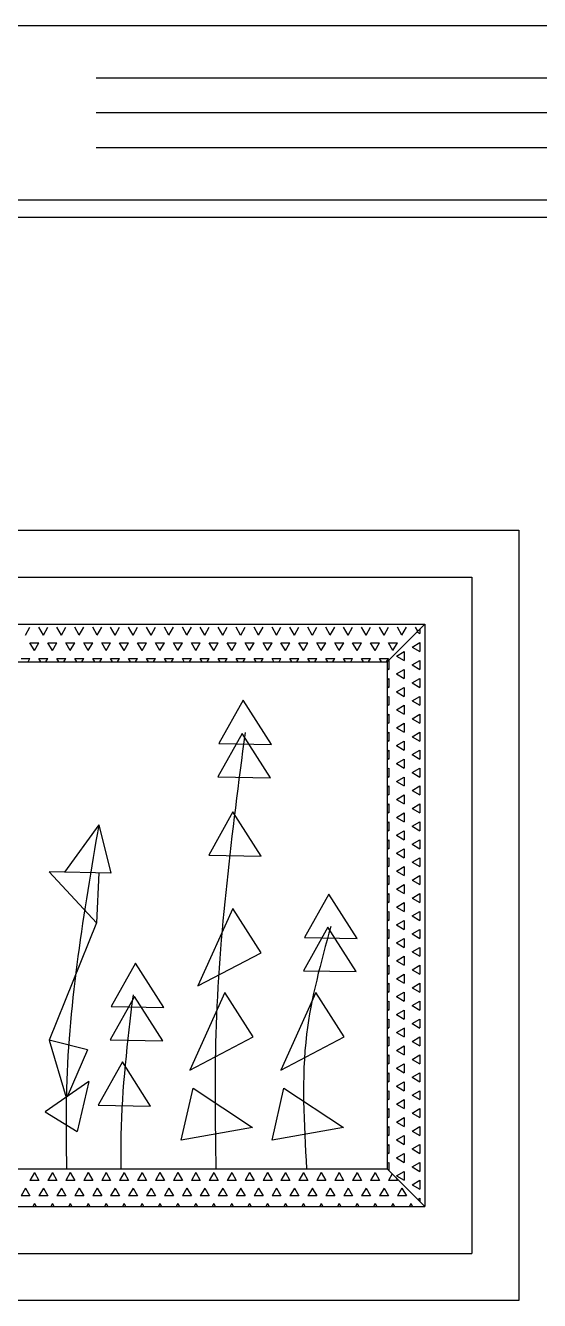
# Model space of a CAD drawing. Header units: inches. Extents: x 11.2 to 54.2, y 16.2 to 41.
# Drawn here: x 44.446 to 45.035, y 31.463 to 32.926 of the extents above; entities that cross this region are included whole.
import ezdxf

# ---------------------------------------------------------------- set-up
doc = ezdxf.new("R2010")
doc.units = ezdxf.units.IN
doc.header["$MEASUREMENT"] = 0
doc.layers.add('02', color=2, linetype='Continuous')
doc.layers.add('1', color=1, linetype='Continuous')

msp = doc.modelspace()

# ---------------------------------------------------------------- linework, layer by layer
at = {"layer": '02'}
for p, q in [((42.2703, 32.9263), (47.0703, 32.9263)), ((43.7826, 32.2932), (44.9579, 32.2932)), ((44.9579, 32.2932), (44.9579, 31.5168)), ((44.4456, 32.2266), (44.4507, 32.2356)), ((44.4661, 32.2266), (44.461, 32.2356)), ((44.4661, 32.2266), (44.4713, 32.2356)), ((44.4867, 32.2266), (44.4816, 32.2356)), ((44.4867, 32.2266), (44.4919, 32.2356)), ((44.5073, 32.2266), (44.5021, 32.2356)), ((44.5073, 32.2266), (44.5124, 32.2356)), ((44.5279, 32.2266), (44.5227, 32.2356)), ((44.5279, 32.2266), (44.533, 32.2356)), ((44.5484, 32.2266), (44.5433, 32.2356)), ((44.5484, 32.2266), (44.5536, 32.2356)), ((44.569, 32.2266), (44.5639, 32.2356)), ((44.569, 32.2266), (44.5742, 32.2356)), ((44.5896, 32.2266), (44.5844, 32.2356)), ((44.5896, 32.2266), (44.5947, 32.2356)), ((44.6102, 32.2266), (44.605, 32.2356)), ((44.6102, 32.2266), (44.6153, 32.2356)), ((44.6307, 32.2266), (44.6256, 32.2356)), ((44.6307, 32.2266), (44.6359, 32.2356)), ((44.6513, 32.2266), (44.6462, 32.2356)), ((44.6513, 32.2266), (44.6565, 32.2356)), ((44.6719, 32.2266), (44.6667, 32.2356)), ((44.6719, 32.2266), (44.677, 32.2356)), ((44.6924, 32.2266), (44.6873, 32.2356)), ((44.6925, 32.2266), (44.6976, 32.2356)), ((44.713, 32.2266), (44.7079, 32.2356)), ((44.713, 32.2266), (44.7182, 32.2356)), ((44.7336, 32.2266), (44.7285, 32.2356)), ((44.7336, 32.2266), (44.7387, 32.2356)), ((44.7542, 32.2266), (44.749, 32.2356)), ((44.7542, 32.2266), (44.7593, 32.2356)), ((44.7747, 32.2266), (44.7696, 32.2356)), ((44.7748, 32.2266), (44.7799, 32.2356)), ((44.7953, 32.2266), (44.7902, 32.2356)), ((44.7953, 32.2266), (44.8005, 32.2356)), ((44.8159, 32.2266), (44.8107, 32.2356)), ((44.8159, 32.2266), (44.821, 32.2356)), ((44.8365, 32.2266), (44.8313, 32.2356)), ((44.8365, 32.2266), (44.8416, 32.2356)), ((44.857, 32.2266), (44.8519, 32.2356)), ((44.857, 32.2266), (44.8622, 32.2356)), ((44.8607, 32.196), (44.9039, 32.2392)), ((44.8776, 32.2266), (44.8725, 32.2356)), ((44.8776, 32.2266), (44.8828, 32.2356)), ((44.8957, 32.231), (44.893, 32.2356)), ((44.8948, 32.2302), (44.8981, 32.2283)), ((44.8981, 32.2334), (44.8981, 32.2283)), ((44.4507, 32.2177), (44.461, 32.2177)), ((44.4558, 32.2088), (44.4507, 32.2177)), ((44.4559, 32.2088), (44.461, 32.2177)), ((44.4713, 32.2177), (44.4816, 32.2177)), ((44.4764, 32.2088), (44.4713, 32.2177)), ((44.4764, 32.2088), (44.4816, 32.2177)), ((44.497, 32.2088), (44.4919, 32.2177)), ((44.4919, 32.2177), (44.5021, 32.2177)), ((44.497, 32.2088), (44.5021, 32.2177)), ((44.5124, 32.2177), (44.5227, 32.2177)), ((44.5176, 32.2088), (44.5124, 32.2177)), ((44.5176, 32.2088), (44.5227, 32.2177)), ((44.5381, 32.2088), (44.533, 32.2177)), ((44.533, 32.2177), (44.5433, 32.2177)), ((44.5382, 32.2088), (44.5433, 32.2177)), ((44.5587, 32.2088), (44.5536, 32.2177)), ((44.5536, 32.2177), (44.5639, 32.2177)), ((44.5587, 32.2088), (44.5639, 32.2177)), ((44.5793, 32.2088), (44.5741, 32.2177)), ((44.5742, 32.2177), (44.5844, 32.2177)), ((44.5793, 32.2088), (44.5844, 32.2177)), ((44.5999, 32.2088), (44.5947, 32.2177)), ((44.5947, 32.2177), (44.605, 32.2177)), ((44.5999, 32.2088), (44.605, 32.2177)), ((44.6204, 32.2088), (44.6153, 32.2177)), ((44.6153, 32.2177), (44.6256, 32.2177)), ((44.6204, 32.2088), (44.6256, 32.2177)), ((44.641, 32.2088), (44.6359, 32.2177)), ((44.6359, 32.2177), (44.6462, 32.2177)), ((44.641, 32.2088), (44.6462, 32.2177)), ((44.6616, 32.2088), (44.6564, 32.2177)), ((44.6564, 32.2177), (44.6667, 32.2177)), ((44.6616, 32.2088), (44.6667, 32.2177)), ((44.6822, 32.2088), (44.677, 32.2177)), ((44.677, 32.2177), (44.6873, 32.2177)), ((44.6822, 32.2088), (44.6873, 32.2177)), ((44.7027, 32.2088), (44.6976, 32.2177)), ((44.6976, 32.2177), (44.7079, 32.2177)), ((44.7027, 32.2088), (44.7079, 32.2177)), ((44.7233, 32.2088), (44.7182, 32.2177)), ((44.7182, 32.2177), (44.7285, 32.2177)), ((44.7233, 32.2088), (44.7285, 32.2177)), ((44.7439, 32.2088), (44.7387, 32.2177)), ((44.7387, 32.2177), (44.749, 32.2177)), ((44.7439, 32.2088), (44.749, 32.2177)), ((44.7593, 32.2177), (44.7696, 32.2177)), ((44.7645, 32.2088), (44.7593, 32.2177)), ((44.7645, 32.2088), (44.7696, 32.2177)), ((44.785, 32.2088), (44.7799, 32.2177)), ((44.7799, 32.2177), (44.7902, 32.2177)), ((44.785, 32.2088), (44.7902, 32.2177)), ((44.8056, 32.2088), (44.8005, 32.2177)), ((44.8005, 32.2177), (44.8108, 32.2177)), ((44.8056, 32.2088), (44.8108, 32.2177)), ((44.8262, 32.2088), (44.821, 32.2177)), ((44.821, 32.2177), (44.8313, 32.2177)), ((44.8262, 32.2088), (44.8313, 32.2177)), ((44.8468, 32.2088), (44.8416, 32.2177)), ((44.8416, 32.2177), (44.8519, 32.2177)), ((44.8468, 32.2088), (44.8519, 32.2177)), ((44.8673, 32.2088), (44.8622, 32.2177)), ((44.8622, 32.2177), (44.8725, 32.2177)), ((44.8673, 32.2088), (44.8725, 32.2177)), ((44.8892, 32.2128), (44.8981, 32.218)), ((44.8892, 32.2128), (44.8981, 32.2077)), ((44.8981, 32.218), (44.8981, 32.2077)), ((43.8798, 32.196), (44.8607, 32.196)), ((44.4404, 32.1999), (44.4507, 32.1999)), ((44.4485, 32.196), (44.4507, 32.1999)), ((44.4632, 32.196), (44.461, 32.1999)), ((44.461, 32.1999), (44.4713, 32.1999)), ((44.469, 32.196), (44.4713, 32.1999)), ((44.4816, 32.1999), (44.4919, 32.1999)), ((44.4838, 32.196), (44.4816, 32.1999)), ((44.4896, 32.196), (44.4919, 32.1999)), ((44.5044, 32.196), (44.5021, 32.1999)), ((44.5021, 32.1999), (44.5124, 32.1999)), ((44.5102, 32.196), (44.5124, 32.1999)), ((44.525, 32.196), (44.5227, 32.1999)), ((44.5227, 32.1999), (44.533, 32.1999)), ((44.5308, 32.196), (44.533, 32.1999)), ((44.5455, 32.196), (44.5433, 32.1999)), ((44.5433, 32.1999), (44.5536, 32.1999)), ((44.5513, 32.196), (44.5536, 32.1999)), ((44.5639, 32.1999), (44.5742, 32.1999)), ((44.5661, 32.196), (44.5639, 32.1999)), ((44.5719, 32.196), (44.5742, 32.1999)), ((44.5844, 32.1999), (44.5947, 32.1999)), ((44.5867, 32.196), (44.5844, 32.1999)), ((44.5925, 32.196), (44.5947, 32.1999)), ((44.6073, 32.196), (44.605, 32.1999)), ((44.605, 32.1999), (44.6153, 32.1999)), ((44.6131, 32.196), (44.6153, 32.1999)), ((44.6278, 32.196), (44.6256, 32.1999)), ((44.6256, 32.1999), (44.6359, 32.1999)), ((44.6336, 32.196), (44.6359, 32.1999)), ((44.6484, 32.196), (44.6462, 32.1999)), ((44.6462, 32.1999), (44.6564, 32.1999)), ((44.6542, 32.196), (44.6565, 32.1999)), ((44.669, 32.196), (44.6667, 32.1999)), ((44.6667, 32.1999), (44.677, 32.1999)), ((44.6748, 32.196), (44.677, 32.1999)), ((44.6873, 32.1999), (44.6976, 32.1999)), ((44.6896, 32.196), (44.6873, 32.1999)), ((44.6954, 32.196), (44.6976, 32.1999)), ((44.7101, 32.196), (44.7079, 32.1999)), ((44.7079, 32.1999), (44.7182, 32.1999)), ((44.7159, 32.196), (44.7182, 32.1999)), ((44.7285, 32.1999), (44.7387, 32.1999)), ((44.7307, 32.196), (44.7285, 32.1999)), ((44.7365, 32.196), (44.7387, 32.1999)), ((44.749, 32.1999), (44.7593, 32.1999)), ((44.7513, 32.196), (44.749, 32.1999)), ((44.7571, 32.196), (44.7593, 32.1999)), ((44.7718, 32.196), (44.7696, 32.1999)), ((44.7696, 32.1999), (44.7799, 32.1999)), ((44.7776, 32.196), (44.7799, 32.1999)), ((44.7902, 32.1999), (44.8005, 32.1999)), ((44.7924, 32.196), (44.7902, 32.1999)), ((44.7982, 32.196), (44.8005, 32.1999)), ((44.813, 32.196), (44.8107, 32.1999)), ((44.8108, 32.1999), (44.821, 32.1999)), ((44.8188, 32.196), (44.821, 32.1999)), ((44.8313, 32.1999), (44.8416, 32.1999)), ((44.8336, 32.196), (44.8313, 32.1999)), ((44.8394, 32.196), (44.8416, 32.1999)), ((44.8541, 32.196), (44.8519, 32.1999)), ((44.8519, 32.1999), (44.8622, 32.1999)), ((44.8599, 32.196), (44.8622, 32.1999)), ((44.8607, 32.196), (44.8607, 31.614)), ((44.8615, 32.1969), (44.8625, 32.1974)), ((44.8625, 32.1974), (44.8625, 32.1871)), ((44.8714, 32.2026), (44.8803, 32.2077)), ((44.8714, 32.2026), (44.8803, 32.1974)), ((44.8803, 32.2077), (44.8803, 32.1974)), ((44.8892, 32.1923), (44.8981, 32.1974)), ((44.8981, 32.1974), (44.8981, 32.1871)), ((44.8607, 32.1881), (44.8625, 32.1871)), ((44.8714, 32.182), (44.8803, 32.1871)), ((44.8714, 32.182), (44.8803, 32.1768)), ((44.8803, 32.1871), (44.8803, 32.1768)), ((44.8892, 32.1923), (44.8981, 32.1871)), ((44.8607, 32.1758), (44.8625, 32.1768)), ((44.8607, 32.1676), (44.8625, 32.1666)), ((44.8625, 32.1768), (44.8625, 32.1666)), ((44.8714, 32.1614), (44.8803, 32.1666)), ((44.8803, 32.1666), (44.8803, 32.1563)), ((44.8892, 32.1717), (44.8981, 32.1768)), ((44.8892, 32.1717), (44.8981, 32.1666)), ((44.8981, 32.1768), (44.8981, 32.1666)), ((44.6953, 32.1519), (44.6675, 32.1022)), ((44.7277, 32.101), (44.6953, 32.1519)), ((44.8607, 32.1552), (44.8625, 32.1563)), ((44.8625, 32.1563), (44.8625, 32.146)), ((44.8714, 32.1614), (44.8803, 32.1563)), ((44.8892, 32.1511), (44.8981, 32.1563)), ((44.8981, 32.1563), (44.8981, 32.146)), ((44.8607, 32.147), (44.8625, 32.146)), ((44.8714, 32.1408), (44.8803, 32.146)), ((44.8714, 32.1408), (44.8803, 32.1357)), ((44.8803, 32.146), (44.8803, 32.1357)), ((44.8892, 32.1511), (44.8981, 32.146)), ((44.8607, 32.1347), (44.8625, 32.1357)), ((44.8607, 32.1264), (44.8625, 32.1254)), ((44.8625, 32.1357), (44.8625, 32.1254)), ((44.8714, 32.1203), (44.8803, 32.1254)), ((44.8803, 32.1254), (44.8803, 32.1151)), ((44.8892, 32.1305), (44.8981, 32.1357)), ((44.8892, 32.1305), (44.8981, 32.1254)), ((44.8981, 32.1357), (44.8981, 32.1254)), ((44.6941, 32.1137), (44.6663, 32.064)), ((44.7266, 32.0628), (44.6941, 32.1137)), ((44.8607, 32.1141), (44.8625, 32.1151)), ((44.8625, 32.1151), (44.8625, 32.1048)), ((44.8714, 32.1203), (44.8803, 32.1151)), ((44.8892, 32.11), (44.8981, 32.1151)), ((44.8892, 32.11), (44.8981, 32.1048)), ((44.8981, 32.1151), (44.8981, 32.1048)), ((44.6675, 32.1022), (44.7277, 32.101)), ((44.8607, 32.1059), (44.8625, 32.1048)), ((44.8607, 32.0935), (44.8625, 32.0945)), ((44.8625, 32.0946), (44.8625, 32.0843)), ((44.8714, 32.0997), (44.8803, 32.1048)), ((44.8714, 32.0997), (44.8803, 32.0945)), ((44.8803, 32.1048), (44.8803, 32.0946)), ((44.8892, 32.0894), (44.8981, 32.0945)), ((44.8981, 32.0946), (44.8981, 32.0843)), ((44.8607, 32.0853), (44.8625, 32.0843)), ((44.8714, 32.0791), (44.8803, 32.0843)), ((44.8714, 32.0791), (44.8803, 32.074)), ((44.8803, 32.0843), (44.8803, 32.074)), ((44.8892, 32.0894), (44.8981, 32.0843)), ((44.8607, 32.0729), (44.8625, 32.074)), ((44.8607, 32.0647), (44.8625, 32.0637)), ((44.8625, 32.074), (44.8625, 32.0637)), ((44.8892, 32.0688), (44.8981, 32.074)), ((44.8892, 32.0688), (44.8981, 32.0637)), ((44.8981, 32.074), (44.8981, 32.0637)), ((44.6663, 32.064), (44.7266, 32.0628)), ((44.8607, 32.0524), (44.8625, 32.0534)), ((44.8625, 32.0534), (44.8625, 32.0431)), ((44.8714, 32.0585), (44.8803, 32.0637)), ((44.8714, 32.0585), (44.8803, 32.0534)), ((44.8803, 32.0637), (44.8803, 32.0534)), ((44.8892, 32.0483), (44.8981, 32.0534)), ((44.8981, 32.0534), (44.8981, 32.0431)), ((44.8607, 32.0441), (44.8625, 32.0431)), ((44.8714, 32.038), (44.8803, 32.0431)), ((44.8714, 32.038), (44.8803, 32.0328)), ((44.8803, 32.0431), (44.8803, 32.0328)), ((44.8892, 32.0483), (44.8981, 32.0431)), ((44.6835, 32.0239), (44.6558, 31.9741)), ((44.716, 31.973), (44.6835, 32.0239)), ((44.8607, 32.0318), (44.8625, 32.0328)), ((44.8607, 32.0236), (44.8625, 32.0225)), ((44.8625, 32.0328), (44.8625, 32.0225)), ((44.8714, 32.0174), (44.8803, 32.0225)), ((44.8803, 32.0225), (44.8803, 32.0123)), ((44.8892, 32.0277), (44.8981, 32.0328)), ((44.8892, 32.0277), (44.8981, 32.0225)), ((44.8981, 32.0328), (44.8981, 32.0225)), ((44.5296, 32.009), (44.4903, 31.9544)), ((44.5296, 32.009), (44.5435, 31.9535)), ((44.8607, 32.0112), (44.8625, 32.0122)), ((44.8625, 32.0123), (44.8625, 32.002)), ((44.8714, 32.0174), (44.8803, 32.0122)), ((44.8892, 32.0071), (44.8981, 32.0122)), ((44.8892, 32.0071), (44.8981, 32.002)), ((44.8981, 32.0123), (44.8981, 32.002)), ((44.8607, 32.003), (44.8625, 32.002)), ((44.8607, 31.9906), (44.8625, 31.9917)), ((44.8625, 31.9917), (44.8625, 31.9814)), ((44.8714, 31.9968), (44.8803, 32.002)), ((44.8714, 31.9968), (44.8803, 31.9917)), ((44.8803, 32.002), (44.8803, 31.9917)), ((44.8892, 31.9865), (44.8981, 31.9917)), ((44.8981, 31.9917), (44.8981, 31.9814)), ((44.8607, 31.9824), (44.8625, 31.9814)), ((44.8714, 31.9762), (44.8803, 31.9814)), ((44.8714, 31.9762), (44.8803, 31.9711)), ((44.8803, 31.9814), (44.8803, 31.9711)), ((44.8892, 31.9865), (44.8981, 31.9814)), ((44.6558, 31.9741), (44.716, 31.973)), ((44.8607, 31.9701), (44.8625, 31.9711)), ((44.8607, 31.9618), (44.8625, 31.9608)), ((44.8625, 31.9711), (44.8625, 31.9608)), ((44.8892, 31.966), (44.8981, 31.9711)), ((44.8892, 31.966), (44.8981, 31.9608)), ((44.8981, 31.9711), (44.8981, 31.9608)), ((44.4729, 31.9547), (44.5272, 31.8963)), ((44.5435, 31.9535), (44.4729, 31.9547)), ((44.5297, 31.9537), (44.5272, 31.8963)), ((44.8607, 31.9495), (44.8625, 31.9505)), ((44.8625, 31.9505), (44.8625, 31.9402)), ((44.8714, 31.9557), (44.8803, 31.9608)), ((44.8714, 31.9557), (44.8803, 31.9505)), ((44.8803, 31.9608), (44.8803, 31.9505)), ((44.8892, 31.9454), (44.8981, 31.9505)), ((44.8981, 31.9505), (44.8981, 31.9402)), ((44.8607, 31.9413), (44.8625, 31.9402)), ((44.8714, 31.9351), (44.8803, 31.9402)), ((44.8714, 31.9351), (44.8803, 31.93)), ((44.8803, 31.9402), (44.8803, 31.93)), ((44.8892, 31.9454), (44.8981, 31.9402)), ((44.7937, 31.9294), (44.7659, 31.8796)), ((44.8261, 31.8785), (44.7937, 31.9294)), ((44.8607, 31.9289), (44.8625, 31.93)), ((44.8607, 31.9207), (44.8625, 31.9197)), ((44.8625, 31.93), (44.8625, 31.9197)), ((44.8714, 31.9145), (44.8803, 31.9197)), ((44.8803, 31.9197), (44.8803, 31.9094)), ((44.8892, 31.9248), (44.8981, 31.93)), ((44.8892, 31.9248), (44.8981, 31.9197)), ((44.8981, 31.93), (44.8981, 31.9197)), ((44.6837, 31.9127), (44.6434, 31.8239)), ((44.7161, 31.8618), (44.6837, 31.9127)), ((44.8607, 31.9084), (44.8625, 31.9094)), ((44.8625, 31.9094), (44.8625, 31.8991)), ((44.8714, 31.9145), (44.8803, 31.9094)), ((44.8892, 31.9042), (44.8981, 31.9094)), ((44.8892, 31.9042), (44.8981, 31.8991)), ((44.8981, 31.9094), (44.8981, 31.8991)), ((44.5272, 31.8963), (44.4729, 31.7616)), ((44.7926, 31.8912), (44.7648, 31.8414)), ((44.825, 31.8403), (44.7926, 31.8912)), ((44.8607, 31.9001), (44.8625, 31.8991)), ((44.8607, 31.8878), (44.8625, 31.8888)), ((44.8625, 31.8888), (44.8625, 31.8785)), ((44.8714, 31.8939), (44.8803, 31.8991)), ((44.8714, 31.8939), (44.8803, 31.8888)), ((44.8803, 31.8991), (44.8803, 31.8888)), ((44.8892, 31.8837), (44.8981, 31.8888)), ((44.8981, 31.8888), (44.8981, 31.8785)), ((44.7659, 31.8796), (44.8261, 31.8785)), ((44.8607, 31.8795), (44.8625, 31.8785)), ((44.8714, 31.8734), (44.8803, 31.8785)), ((44.8803, 31.8785), (44.8803, 31.8682)), ((44.8892, 31.8837), (44.8981, 31.8785)), ((44.6434, 31.8239), (44.7161, 31.8618)), ((44.8607, 31.8672), (44.8625, 31.8682)), ((44.8625, 31.8682), (44.8625, 31.858)), ((44.8714, 31.8734), (44.8803, 31.8682)), ((44.8892, 31.8631), (44.8981, 31.8682)), ((44.8892, 31.8631), (44.8981, 31.8579)), ((44.8981, 31.8682), (44.8981, 31.858)), ((44.5718, 31.8499), (44.544, 31.8002)), ((44.6042, 31.799), (44.5718, 31.8499)), ((44.8607, 31.859), (44.8625, 31.8579)), ((44.8607, 31.8466), (44.8625, 31.8477)), ((44.8625, 31.8477), (44.8625, 31.8374)), ((44.8714, 31.8528), (44.8803, 31.8579)), ((44.8714, 31.8528), (44.8803, 31.8477)), ((44.8803, 31.858), (44.8803, 31.8477)), ((44.8892, 31.8425), (44.8981, 31.8477)), ((44.8981, 31.8477), (44.8981, 31.8374)), ((44.7648, 31.8414), (44.825, 31.8403)), ((44.8607, 31.8384), (44.8625, 31.8374)), ((44.8714, 31.8322), (44.8803, 31.8374)), ((44.8714, 31.8322), (44.8803, 31.8271)), ((44.8803, 31.8374), (44.8803, 31.8271)), ((44.8892, 31.8425), (44.8981, 31.8374)), ((44.6745, 31.8162), (44.6342, 31.7274)), ((44.7069, 31.7653), (44.6745, 31.8162)), ((44.7787, 31.8162), (44.7385, 31.7274)), ((44.8111, 31.7653), (44.7787, 31.8162)), ((44.8607, 31.8261), (44.8625, 31.8271)), ((44.8607, 31.8178), (44.8625, 31.8168)), ((44.8625, 31.8271), (44.8625, 31.8168)), ((44.8714, 31.8117), (44.8803, 31.8168)), ((44.8803, 31.8168), (44.8803, 31.8065)), ((44.8892, 31.8219), (44.8981, 31.8271)), ((44.8892, 31.8219), (44.8981, 31.8168)), ((44.8981, 31.8271), (44.8981, 31.8168)), ((44.5706, 31.8118), (44.5429, 31.762)), ((44.6031, 31.7608), (44.5706, 31.8118)), ((44.8607, 31.8055), (44.8625, 31.8065)), ((44.8625, 31.8065), (44.8625, 31.7962)), ((44.8714, 31.8117), (44.8803, 31.8065)), ((44.8892, 31.8014), (44.8981, 31.8065)), ((44.8892, 31.8014), (44.8981, 31.7962)), ((44.8981, 31.8065), (44.8981, 31.7962)), ((44.544, 31.8002), (44.6042, 31.799)), ((44.8607, 31.7972), (44.8625, 31.7962)), ((44.8714, 31.7911), (44.8803, 31.7962)), ((44.8714, 31.7911), (44.8803, 31.7859)), ((44.8803, 31.7962), (44.8803, 31.7859)), ((44.8607, 31.7849), (44.8625, 31.7859)), ((44.8607, 31.7767), (44.8625, 31.7756)), ((44.8625, 31.7859), (44.8625, 31.7757)), ((44.8714, 31.7705), (44.8803, 31.7756)), ((44.8803, 31.7757), (44.8803, 31.7654)), ((44.8892, 31.7808), (44.8981, 31.7859)), ((44.8892, 31.7808), (44.8981, 31.7756)), ((44.8981, 31.7859), (44.8981, 31.7757)), ((44.4729, 31.7616), (44.4921, 31.696)), ((44.5168, 31.7506), (44.4729, 31.7616)), ((44.5429, 31.762), (44.6031, 31.7608)), ((44.6342, 31.7274), (44.7069, 31.7653)), ((44.7385, 31.7274), (44.8111, 31.7653)), ((44.8607, 31.7643), (44.8625, 31.7654)), ((44.8625, 31.7654), (44.8625, 31.7551)), ((44.8714, 31.7705), (44.8803, 31.7654)), ((44.8892, 31.7602), (44.8981, 31.7654)), ((44.8892, 31.7602), (44.8981, 31.7551)), ((44.8981, 31.7654), (44.8981, 31.7551)), ((44.5168, 31.7506), (44.4932, 31.6968)), ((44.8607, 31.7561), (44.8625, 31.7551)), ((44.8607, 31.7438), (44.8625, 31.7448)), ((44.8625, 31.7448), (44.8625, 31.7345)), ((44.8714, 31.7499), (44.8803, 31.7551)), ((44.8714, 31.7499), (44.8803, 31.7448)), ((44.8803, 31.7551), (44.8803, 31.7448)), ((44.8892, 31.7396), (44.8981, 31.7448)), ((44.8981, 31.7448), (44.8981, 31.7345)), ((44.5568, 31.7368), (44.529, 31.687)), ((44.5892, 31.6859), (44.5568, 31.7368)), ((44.8607, 31.7355), (44.8625, 31.7345)), ((44.8714, 31.7294), (44.8803, 31.7345)), ((44.8714, 31.7294), (44.8803, 31.7242)), ((44.8803, 31.7345), (44.8803, 31.7242)), ((44.8892, 31.7396), (44.8981, 31.7345)), ((44.5181, 31.7142), (44.4683, 31.6794)), ((44.5181, 31.7142), (44.5049, 31.6569)), ((44.8607, 31.7232), (44.8625, 31.7242)), ((44.8607, 31.7149), (44.8625, 31.7139)), ((44.8625, 31.7242), (44.8625, 31.7139)), ((44.8714, 31.7088), (44.8803, 31.7139)), ((44.8803, 31.7139), (44.8803, 31.7036)), ((44.8892, 31.7191), (44.8981, 31.7242)), ((44.8892, 31.7191), (44.8981, 31.7139)), ((44.8981, 31.7242), (44.8981, 31.7139)), ((44.6244, 31.6469), (44.6379, 31.7067)), ((44.6379, 31.7067), (44.7062, 31.6616)), ((44.7287, 31.6469), (44.7421, 31.7067)), ((44.7421, 31.7067), (44.8105, 31.6616)), ((44.8607, 31.7026), (44.8625, 31.7036)), ((44.8625, 31.7036), (44.8625, 31.6934)), ((44.8714, 31.7088), (44.8803, 31.7036)), ((44.8892, 31.6985), (44.8981, 31.7036)), ((44.8892, 31.6985), (44.8981, 31.6934)), ((44.8981, 31.7036), (44.8981, 31.6934)), ((44.529, 31.687), (44.5892, 31.6859)), ((44.8607, 31.6944), (44.8625, 31.6934)), ((44.8714, 31.6882), (44.8803, 31.6934)), ((44.8714, 31.6882), (44.8803, 31.6831)), ((44.8803, 31.6934), (44.8803, 31.6831)), ((44.4683, 31.6794), (44.5049, 31.6569)), ((44.8607, 31.682), (44.8625, 31.6831)), ((44.8607, 31.6738), (44.8625, 31.6728)), ((44.8625, 31.6831), (44.8625, 31.6728)), ((44.8714, 31.6676), (44.8803, 31.6728)), ((44.8803, 31.6728), (44.8803, 31.6625)), ((44.8892, 31.6779), (44.8981, 31.6831)), ((44.8892, 31.6779), (44.8981, 31.6728)), ((44.8981, 31.6831), (44.8981, 31.6728)), ((44.7062, 31.6616), (44.6244, 31.6469)), ((44.8105, 31.6616), (44.7287, 31.6469)), ((44.8607, 31.6615), (44.8625, 31.6625)), ((44.8625, 31.6625), (44.8625, 31.6522)), ((44.8714, 31.6676), (44.8803, 31.6625)), ((44.8892, 31.6573), (44.8981, 31.6625)), ((44.8892, 31.6573), (44.8981, 31.6522)), ((44.8981, 31.6625), (44.8981, 31.6522)), ((44.8607, 31.6532), (44.8625, 31.6522)), ((44.8607, 31.6409), (44.8625, 31.6419)), ((44.8625, 31.6419), (44.8625, 31.6316)), ((44.8714, 31.6471), (44.8803, 31.6522)), ((44.8714, 31.6471), (44.8803, 31.6419)), ((44.8803, 31.6522), (44.8803, 31.6419)), ((44.8892, 31.6368), (44.8981, 31.6419)), ((44.8981, 31.6419), (44.8981, 31.6316)), ((44.8607, 31.6326), (44.8625, 31.6316)), ((44.8714, 31.6265), (44.8803, 31.6316)), ((44.8714, 31.6265), (44.8803, 31.6213)), ((44.8803, 31.6316), (44.8803, 31.6214)), ((44.8892, 31.6368), (44.8981, 31.6316)), ((43.8798, 31.614), (44.8607, 31.614)), ((44.8607, 31.6203), (44.8625, 31.6213)), ((44.8607, 31.614), (44.9039, 31.5708)), ((44.8625, 31.6214), (44.8625, 31.6123)), ((44.8714, 31.6059), (44.8803, 31.6111)), ((44.8803, 31.6111), (44.8803, 31.6008)), ((44.8892, 31.6162), (44.8981, 31.6213)), ((44.8892, 31.6162), (44.8981, 31.6111)), ((44.8981, 31.6214), (44.8981, 31.6111)), ((44.4559, 31.6096), (44.4507, 31.6007)), ((44.461, 31.6007), (44.4507, 31.6007)), ((44.4558, 31.6096), (44.461, 31.6007)), ((44.4764, 31.6096), (44.4713, 31.6007)), ((44.4816, 31.6007), (44.4713, 31.6007)), ((44.4764, 31.6096), (44.4816, 31.6007)), ((44.497, 31.6096), (44.4919, 31.6007)), ((44.5021, 31.6007), (44.4919, 31.6007)), ((44.497, 31.6096), (44.5021, 31.6007)), ((44.5176, 31.6096), (44.5124, 31.6007)), ((44.5227, 31.6007), (44.5124, 31.6007)), ((44.5176, 31.6096), (44.5227, 31.6007)), ((44.5382, 31.6096), (44.533, 31.6007)), ((44.5433, 31.6007), (44.533, 31.6007)), ((44.5381, 31.6096), (44.5433, 31.6007)), ((44.5587, 31.6096), (44.5536, 31.6007)), ((44.5639, 31.6007), (44.5536, 31.6007)), ((44.5587, 31.6096), (44.5639, 31.6007)), ((44.5793, 31.6096), (44.5742, 31.6007)), ((44.5844, 31.6007), (44.5742, 31.6007)), ((44.5793, 31.6096), (44.5844, 31.6007)), ((44.5999, 31.6096), (44.5947, 31.6007)), ((44.605, 31.6007), (44.5947, 31.6007)), ((44.5999, 31.6096), (44.605, 31.6007)), ((44.6204, 31.6096), (44.6153, 31.6007)), ((44.6256, 31.6007), (44.6153, 31.6007)), ((44.6204, 31.6096), (44.6256, 31.6007)), ((44.641, 31.6096), (44.6359, 31.6007)), ((44.6462, 31.6007), (44.6359, 31.6007)), ((44.641, 31.6096), (44.6462, 31.6007)), ((44.6667, 31.6007), (44.6564, 31.6007)), ((44.6616, 31.6096), (44.6565, 31.6007)), ((44.6616, 31.6096), (44.6667, 31.6007)), ((44.6822, 31.6096), (44.677, 31.6007)), ((44.6873, 31.6007), (44.677, 31.6007)), ((44.6822, 31.6096), (44.6873, 31.6007)), ((44.7027, 31.6096), (44.6976, 31.6007)), ((44.7079, 31.6007), (44.6976, 31.6007)), ((44.7027, 31.6096), (44.7079, 31.6007)), ((44.7233, 31.6096), (44.7182, 31.6007)), ((44.7285, 31.6007), (44.7182, 31.6007)), ((44.7233, 31.6096), (44.7285, 31.6007)), ((44.7439, 31.6096), (44.7387, 31.6007)), ((44.749, 31.6007), (44.7387, 31.6007)), ((44.7439, 31.6096), (44.749, 31.6007)), ((44.7645, 31.6096), (44.7593, 31.6007)), ((44.7696, 31.6007), (44.7593, 31.6007)), ((44.7645, 31.6096), (44.7696, 31.6007)), ((44.785, 31.6096), (44.7799, 31.6007)), ((44.7902, 31.6007), (44.7799, 31.6007)), ((44.785, 31.6096), (44.7902, 31.6007)), ((44.8056, 31.6096), (44.8005, 31.6007)), ((44.8108, 31.6007), (44.8005, 31.6007)), ((44.8056, 31.6096), (44.8107, 31.6007)), ((44.8262, 31.6096), (44.821, 31.6007)), ((44.8313, 31.6007), (44.821, 31.6007)), ((44.8262, 31.6096), (44.8313, 31.6007)), ((44.8468, 31.6096), (44.8416, 31.6007)), ((44.8519, 31.6007), (44.8416, 31.6007)), ((44.8468, 31.6096), (44.8519, 31.6007)), ((44.8665, 31.6082), (44.8622, 31.6007)), ((44.8725, 31.6007), (44.8622, 31.6007)), ((44.8704, 31.6044), (44.8725, 31.6007)), ((44.8714, 31.6059), (44.8803, 31.6008)), ((44.8892, 31.5956), (44.8981, 31.6008)), ((44.8981, 31.6008), (44.8981, 31.5905)), ((44.4456, 31.5918), (44.4404, 31.5829)), ((44.4507, 31.5829), (44.4404, 31.5829)), ((44.4456, 31.5918), (44.4507, 31.5829)), ((44.4661, 31.5918), (44.461, 31.5829)), ((44.4713, 31.5829), (44.461, 31.5829)), ((44.4661, 31.5918), (44.4713, 31.5829)), ((44.4867, 31.5918), (44.4816, 31.5829)), ((44.4919, 31.5829), (44.4816, 31.5829)), ((44.4867, 31.5918), (44.4919, 31.5829)), ((44.5073, 31.5918), (44.5021, 31.5829)), ((44.5124, 31.5829), (44.5021, 31.5829)), ((44.5073, 31.5918), (44.5124, 31.5829)), ((44.5279, 31.5918), (44.5227, 31.5829)), ((44.533, 31.5829), (44.5227, 31.5829)), ((44.5279, 31.5918), (44.533, 31.5829)), ((44.5484, 31.5918), (44.5433, 31.5829)), ((44.5536, 31.5829), (44.5433, 31.5829)), ((44.5484, 31.5918), (44.5536, 31.5829)), ((44.569, 31.5918), (44.5639, 31.5829)), ((44.5742, 31.5829), (44.5639, 31.5829)), ((44.569, 31.5918), (44.5741, 31.5829)), ((44.5896, 31.5918), (44.5844, 31.5829)), ((44.5947, 31.5829), (44.5844, 31.5829)), ((44.5896, 31.5918), (44.5947, 31.5829)), ((44.6102, 31.5918), (44.605, 31.5829)), ((44.6153, 31.5829), (44.605, 31.5829)), ((44.6102, 31.5918), (44.6153, 31.5829)), ((44.6307, 31.5918), (44.6256, 31.5829)), ((44.6359, 31.5829), (44.6256, 31.5829)), ((44.6307, 31.5918), (44.6359, 31.5829)), ((44.6513, 31.5918), (44.6462, 31.5829)), ((44.6564, 31.5829), (44.6462, 31.5829)), ((44.6513, 31.5918), (44.6564, 31.5829)), ((44.6719, 31.5918), (44.6667, 31.5829)), ((44.677, 31.5829), (44.6667, 31.5829)), ((44.6719, 31.5918), (44.677, 31.5829)), ((44.6925, 31.5918), (44.6873, 31.5829)), ((44.6976, 31.5829), (44.6873, 31.5829)), ((44.6924, 31.5918), (44.6976, 31.5829)), ((44.713, 31.5918), (44.7079, 31.5829)), ((44.7182, 31.5829), (44.7079, 31.5829)), ((44.713, 31.5918), (44.7182, 31.5829)), ((44.7336, 31.5918), (44.7285, 31.5829)), ((44.7387, 31.5829), (44.7285, 31.5829)), ((44.7336, 31.5918), (44.7387, 31.5829)), ((44.7542, 31.5918), (44.749, 31.5829)), ((44.7593, 31.5829), (44.749, 31.5829)), ((44.7542, 31.5918), (44.7593, 31.5829)), ((44.7748, 31.5918), (44.7696, 31.5829)), ((44.7799, 31.5829), (44.7696, 31.5829)), ((44.7747, 31.5918), (44.7799, 31.5829)), ((44.7953, 31.5918), (44.7902, 31.5829)), ((44.8005, 31.5829), (44.7902, 31.5829)), ((44.7953, 31.5918), (44.8005, 31.5829)), ((44.8159, 31.5918), (44.8108, 31.5829)), ((44.821, 31.5829), (44.8108, 31.5829)), ((44.8159, 31.5918), (44.821, 31.5829)), ((44.8365, 31.5918), (44.8313, 31.5829)), ((44.8416, 31.5829), (44.8313, 31.5829)), ((44.8365, 31.5918), (44.8416, 31.5829)), ((44.857, 31.5918), (44.8519, 31.5829)), ((44.8622, 31.5829), (44.8519, 31.5829)), ((44.857, 31.5918), (44.8622, 31.5829)), ((44.8776, 31.5918), (44.8725, 31.5829)), ((44.8828, 31.5829), (44.8725, 31.5829)), ((44.8776, 31.5918), (44.8828, 31.5829)), ((44.8892, 31.5956), (44.8981, 31.5905)), ((44.4559, 31.574), (44.454, 31.5708)), ((44.4558, 31.574), (44.4577, 31.5708)), ((44.4764, 31.574), (44.4746, 31.5708)), ((44.4764, 31.574), (44.4782, 31.5708)), ((44.497, 31.574), (44.4952, 31.5708)), ((44.497, 31.574), (44.4988, 31.5708)), ((44.5176, 31.574), (44.5158, 31.5708)), ((44.5176, 31.574), (44.5194, 31.5708)), ((44.5382, 31.574), (44.5363, 31.5708)), ((44.5381, 31.574), (44.54, 31.5708)), ((44.5587, 31.574), (44.5569, 31.5708)), ((44.5587, 31.574), (44.5605, 31.5708)), ((44.5793, 31.574), (44.5775, 31.5708)), ((44.5793, 31.574), (44.5811, 31.5708)), ((44.5999, 31.574), (44.5981, 31.5708)), ((44.5999, 31.574), (44.6017, 31.5708)), ((44.6204, 31.574), (44.6186, 31.5708)), ((44.6204, 31.574), (44.6223, 31.5708)), ((44.641, 31.574), (44.6392, 31.5708)), ((44.641, 31.574), (44.6428, 31.5708)), ((44.6616, 31.574), (44.6598, 31.5708)), ((44.6616, 31.574), (44.6634, 31.5708)), ((44.6822, 31.574), (44.6804, 31.5708)), ((44.6822, 31.574), (44.684, 31.5708)), ((44.7027, 31.574), (44.7009, 31.5708)), ((44.7027, 31.574), (44.7045, 31.5708)), ((44.7233, 31.574), (44.7215, 31.5708)), ((44.7233, 31.574), (44.7251, 31.5708)), ((44.7439, 31.574), (44.7421, 31.5708)), ((44.7439, 31.574), (44.7457, 31.5708)), ((44.7645, 31.574), (44.7627, 31.5708)), ((44.7645, 31.574), (44.7663, 31.5708)), ((44.785, 31.574), (44.7832, 31.5708)), ((44.785, 31.574), (44.7868, 31.5708)), ((44.8056, 31.574), (44.8038, 31.5708)), ((44.8056, 31.574), (44.8074, 31.5708)), ((44.8262, 31.574), (44.8244, 31.5708)), ((44.8262, 31.574), (44.828, 31.5708)), ((44.8468, 31.574), (44.8449, 31.5708)), ((44.8468, 31.574), (44.8486, 31.5708)), ((44.8673, 31.574), (44.8655, 31.5708)), ((44.8673, 31.574), (44.8691, 31.5708)), ((44.8879, 31.574), (44.8861, 31.5708)), ((44.8879, 31.574), (44.8897, 31.5708)), ((44.8958, 31.5789), (44.8981, 31.5802)), ((44.8981, 31.5802), (44.8981, 31.5766)), ((43.7826, 31.5168), (44.9579, 31.5168))]:
    msp.add_line(p, q, dxfattribs=at)
for points in [[(44.6976, 32.1149), (44.664, 31.7685), (44.664, 31.614)], [(44.5296, 32.009), (44.4926, 31.7061), (44.4926, 31.614)], [(44.796, 31.8923), (44.7682, 31.7685), (44.7682, 31.614)], [(44.569, 31.8137), (44.5551, 31.6528), (44.5551, 31.614)]]:
    msp.add_spline(points, degree=3, dxfattribs=at)
at = {"layer": '1'}
for p, q in [((44.5267, 32.8663), (45.6853, 32.8663)), ((44.5267, 32.8263), (45.6853, 32.8263)), ((44.5267, 32.7863), (45.6853, 32.7863)), ((42.9503, 32.7263), (45.7903, 32.7263)), ((42.9703, 32.7063), (45.7703, 32.7063)), ((43.8366, 32.2392), (44.9039, 32.2392)), ((44.9039, 32.2392), (44.9039, 31.5708)), ((43.8366, 31.5708), (44.9039, 31.5708))]:
    msp.add_line(p, q, dxfattribs=at)
msp.add_lwpolyline([(43.7286, 32.3472), (45.0119, 32.3472), (45.0119, 31.4628), (43.7286, 31.4628)], close=True, dxfattribs=at)

doc.saveas('drawing.dxf')
